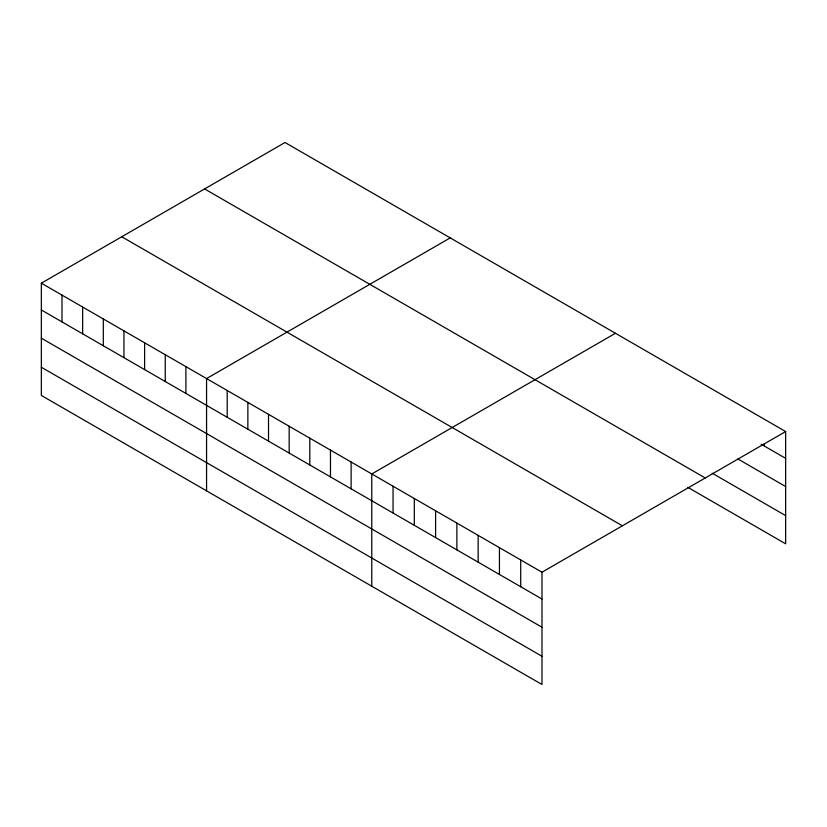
<?xml version="1.0" encoding="UTF-8"?>
<svg xmlns="http://www.w3.org/2000/svg" width="827" height="827" viewBox="0 0 827 827"><rect width="100%" height="100%" fill="white"/><g stroke="black" fill="none" stroke-linecap="round" stroke-linejoin="round"><path stroke-width="1.24" d="M41.35 283.185L541.985 572.222L541.985 684.498L41.35 395.451L41.35 283.185L285.015 142.502L785.65 431.549L785.65 543.815L687.775 487.31M450.219 237.887L206.564 378.57L206.564 490.835M615.433 333.271L371.768 473.954L371.768 586.219M541.985 572.222L785.65 431.549M761.181 444.213L785.65 458.344M737.777 458.913L785.65 486.545M712.243 473.23L785.65 515.614M204.6 188.928L705.245 477.975M121.755 236.76L622.4 525.796M41.35 309.98L541.985 599.017M41.35 338.181L541.985 627.228M41.35 367.25L541.985 656.287M764.375 443.51L764.375 446.063M520.71 559.941L520.71 586.736M499.436 547.66L499.436 574.455M478.161 535.369L478.161 562.164M456.876 523.088L456.876 549.883M435.602 510.807L435.602 537.602M414.327 498.516L414.327 525.31M393.052 486.235L393.052 513.029M351.124 462.024L351.124 488.819M330.469 450.105L330.469 476.9M309.815 438.186L309.815 464.981M289.171 426.256L289.171 453.051M268.517 414.337L268.517 441.132M247.862 402.408L247.862 429.213M227.208 390.489L227.208 417.284M185.91 366.64L185.91 393.435M165.255 354.721L165.255 381.516M144.611 342.802L144.611 369.597M123.957 330.872L123.957 357.667M103.303 318.953L103.303 345.748M82.648 307.024L82.648 333.829M62.004 295.105L62.004 321.899"/></g></svg>
